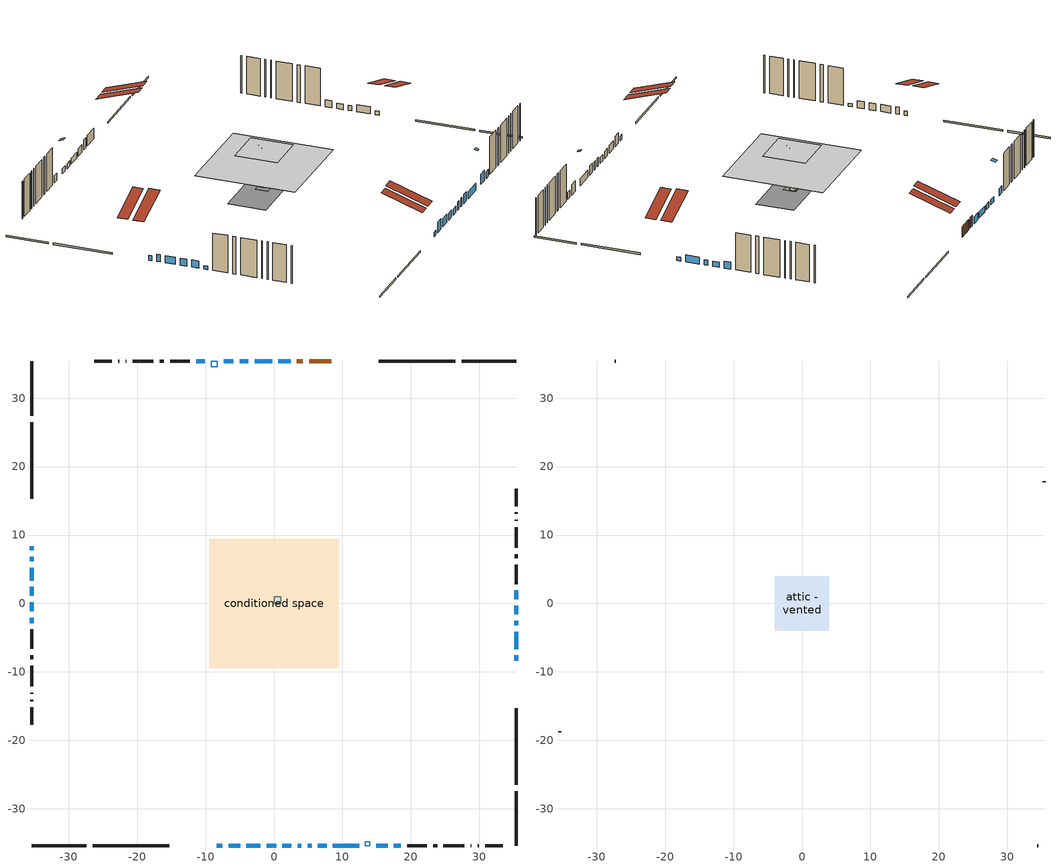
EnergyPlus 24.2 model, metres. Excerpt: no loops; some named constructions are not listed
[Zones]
air source heat pump airloop ret air zone
 floor adiabatic (AdiabaticConst): 0,0 0,1 1,1 1,0 z0
 wall adiabatic (AdiabaticConst): 1,0 1,1 0,1 0,0 1,0 z0:1
 ceiling adiabatic (AdiabaticConst): 1,0 1,1 0,1 0,0 z1
conditioned space
 floor outside (Floor1 construction): -1.18,-1.18 -1.18,1.18 1.18,1.18 1.18,-1.18 z0
 floor adiabatic (AdiabaticFloorConstruction): -9.48,-9.48 -9.48,9.48 9.48,9.48 9.48,-9.48 z4.88
 floor foundation (Slab1 construction): -8.59,-3.6 -8.59,3.6 8.59,3.6 8.59,-3.6 z0
 wall outside (RimJoist1 construction): 35.42,35.42 27.43,35.42 / -35.42,-35.42 -27.43,-35.42 / -35.42,35.42 -35.42,27.43 / 35.42,-35.42 35.42,-27.43 z0:0.3
 wall outside (RimJoist2 construction): 26.5,35.42 15.3,35.42 / -26.5,-35.42 -15.3,-35.42 / -35.42,26.5 -35.42,15.3 / 35.42,-26.5 35.42,-15.3 z0:0.3
 wall outside (AdiabaticWallConstruction 1): 8.35,35.42 5.16,35.42 / 4.23,35.42 3.34,35.42 z0:2.03
 wall outside (AdiabaticWallConstruction): -8.35,-35.42 -7.53,-35.42 / -35.42,8.35 -35.42,7.79 z0:0.92; 35.42,-8.35 35.42,-7.58 z0:0.76; 35.42,-6.66 35.42,-4.11 / 2.42,35.42 0.64,35.42 / -1.06,-35.42 0.31,-35.42 / -35.42,6.86 -35.42,6.17 / -35.42,5.25 -35.42,3.34 / 35.42,0.63 35.42,1.9 / 8.61,-35.42 12.43,-35.42 / -35.42,2.41 -35.42,1.14 / -10.1,35.42 -11.38,35.42 / 17.51,-35.42 18.53,-35.42 / -35.42,0.21 -35.42,-1.16 z0:1.37; -0.29,35.42 -2.83,35.42 z0:1.12; -6.61,-35.42 -4.95,-35.42 / 14.93,-35.42 16.58,-35.42 z0:2.03; -4.02,-35.42 -1.99,-35.42 z0:1.58; 1.24,-35.42 2.51,-35.42 z0:1.17; 3.44,-35.42 4,-35.42 / 4.92,-35.42 5.48,-35.42 z0:1.63; 35.42,-3.19 35.42,-2.5 / 35.42,-1.57 35.42,-0.3 / -3.76,35.42 -5.03,35.42 / -5.96,35.42 -7.33,35.42 z0:1.02; 6.41,-35.42 7.68,-35.42 z0:1.78; -35.42,-2.09 -35.42,-2.85 z0:0.61
 wall outside (Wall1 construction): -12.3,35.42 -15.16,35.42 / 19.45,-35.42 22.31,-35.42 / -35.42,-3.78 -35.42,-6.64 / 35.42,2.83 35.42,5.69 z0:7.32
 wall outside (Wall2 construction): -16.09,35.42 -16.68,35.42 / 23.24,-35.42 23.83,-35.42 / -35.42,-7.57 -35.42,-8.15 / 35.42,6.62 35.42,7.2 z0:7.32
 wall outside (Wall3 construction): -17.61,35.42 -20.64,35.42 / 24.76,-35.42 27.79,-35.42 / -35.42,-9.08 -35.42,-12.11 / 35.42,8.13 35.42,11.17 z0:7.32
 wall outside (Wall4 construction): -21.57,35.42 -21.68,35.42 / 28.72,-35.42 28.83,-35.42 / -35.42,-13.04 -35.42,-13.15 / 35.42,12.1 35.42,12.21 z0:7.32
 wall outside (Wall5 construction): -22.61,35.42 -22.78,35.42 / 29.76,-35.42 29.93,-35.42 / -35.42,-14.08 -35.42,-14.25 / 35.42,13.13 35.42,13.31 z0:7.32
 wall outside (Wall6 construction): -23.71,35.42 -26.26,35.42 / 30.86,-35.42 33.41,-35.42 / -35.42,-15.18 -35.42,-17.73 / 35.42,14.23 35.42,16.78 z0:7.32
 window (WindowConstruction 23): -8.35,-35.42 -7.53,-35.42 z0:0.91
 window (WindowConstruction 6): 35.42,-8.35 35.42,-7.59 z0:0.76
 window (WindowConstruction 7): 35.42,-6.66 35.42,-4.11 z0:1.37
 window (WindowConstruction 8): 2.42,35.42 0.64,35.42 z0:1.37
 window (WindowConstruction 9): -0.29,35.42 -2.83,35.42 z0:1.12
 window (WindowConstruction 10): -6.61,-35.42 -4.95,-35.42 z0:2.03
 window (WindowConstruction 11): -4.02,-35.42 -1.99,-35.42 z0:1.58
 window (WindowConstruction 12): -1.06,-35.42 0.31,-35.42 z0:1.37
 window (WindowConstruction 24): -35.42,8.35 -35.42,7.79 z0:0.91
 window (WindowConstruction 13): 1.24,-35.42 2.51,-35.42 z0:1.17
 window (WindowConstruction 14): -35.42,6.86 -35.42,6.18 z0:1.37
 window (WindowConstruction 15): -35.42,5.25 -35.42,3.34 z0:1.37
 window (WindowConstruction 25): 3.44,-35.42 4,-35.42 z0:1.62
 window (WindowConstruction 26): 4.92,-35.42 5.48,-35.42 z0:1.62
 window (WindowConstruction 16): 35.42,-3.19 35.42,-2.5 z0:1.01
 window (WindowConstruction 17): 35.42,-1.57 35.42,-0.3 z0:1.01
 window (WindowConstruction 18): -3.76,35.42 -5.03,35.42 z0:1.01
 window (WindowConstruction 19): -5.96,35.42 -7.33,35.42 z0:1.01
 window (WindowConstruction): 35.42,0.63 35.42,1.9 z0:1.37
 window (WindowConstruction 20): 6.41,-35.42 7.68,-35.42 z0:1.78
 window (WindowConstruction 21): 8.61,-35.42 12.42,-35.42 z0:1.37
 window (WindowConstruction 22): -35.42,2.41 -35.42,1.14 z0:1.37
 window (WindowConstruction 1): -10.1,35.42 -11.38,35.42 z0:1.37
 window (WindowConstruction 2): 14.93,-35.42 16.58,-35.42 z0:2.03
 window (WindowConstruction 3): 17.51,-35.42 18.53,-35.42 z0:1.37
 window (WindowConstruction 4): -35.42,0.21 -35.42,-1.16 z0:1.37
 window (WindowConstruction 5): -35.42,-2.09 -35.42,-2.85 z0:0.61
 door (Door): 8.35,35.42 5.16,35.42 z0:2.03
 door (Door 1): 4.23,35.42 3.34,35.42 z0:2.03
 ceiling adiabatic (AdiabaticFloorConstruction): 9.48,-9.48 9.48,9.48 -9.48,9.48 -9.48,-9.48 z4.88
 roof outside (Roof1 construction): -1.61,1.61 -1.61,-1.61 1.61,-1.61 1.61,1.61 z7.32
 roof outside (Roof2 construction): -0.75,0.75 -0.75,-0.75 0.75,-0.75 0.75,0.75 z7.32
 roof outside (Roof4 construction): 9.28,35.42,7.32 9.28,27.38,10 11.4,27.38,10 11.4,35.42,7.32; -9.28,-35.42,7.32 -9.28,-27.38,10 -11.4,-27.38,10 -11.4,-35.42,7.32; -35.42,9.28,7.32 -27.38,9.28,10 -27.38,11.4,10 -35.42,11.4,7.32; 35.42,-9.28,7.32 27.38,-9.28,10 27.38,-11.4,10 35.42,-11.4,7.32
 roof outside (AdiabaticRoofConstruction): -9.18,35.42,7.31 -9.18,34.55,7.6 -8.26,34.55,7.6 -8.26,35.42,7.31; 14,-35.42,7.31 14,-34.8,7.52 13.35,-34.8,7.52 13.35,-35.42,7.31
 skylight (SkylightConstruction): -9.18,35.42,7.32 -9.18,34.55,7.6 -8.26,34.55,7.6 -8.26,35.42,7.32
 skylight (SkylightConstruction 1): 14,-35.42,7.32 14,-34.8,7.52 13.35,-34.8,7.52 13.35,-35.42,7.32
furnace airloop ret air zone
 floor adiabatic (AdiabaticConst): 0,0 0,1 1,1 1,0 z0
 wall adiabatic (AdiabaticConst): 0,1 0,0 1,0 1,1 0,1 z0:1
 ceiling adiabatic (AdiabaticConst): 1,0 1,1 0,1 0,0 z1
attic - vented
 floor to conditioned space (Floor2 construction Reversed): -3.98,-3.98 -3.98,3.98 3.98,3.98 3.98,-3.98 z7.32
 wall outside (Wall7 construction): -27.19,35.42 -27.34,35.42 / 34.33,-35.42 34.49,-35.42 / -35.42,-18.66 -35.42,-18.81 / 35.42,17.71 35.42,17.87 z0:7.32
 roof outside (Roof3 construction): 12.32,35.42,7.32 12.32,27.66,9.9 14.37,27.66,9.9 14.37,35.42,7.32; -12.32,-35.42,7.32 -12.32,-27.66,9.9 -14.37,-27.66,9.9 -14.37,-35.42,7.32; -35.42,12.32,7.32 -27.66,12.32,9.9 -27.66,14.37,9.9 -35.42,14.37,7.32; 35.42,-12.32,7.32 27.66,-12.32,9.9 27.66,-14.37,9.9 35.42,-14.37,7.32
[Construction]
Floor2 construction: ceiling loosefill ins, ceiling stud and cavity, gypsum board
[EnergyManagementSystem:Sensor]
Name | Output:Variable or Output:Meter Index Key | Output:Variable or Output:Meter
s_sol_14 | Roof4:0 | Surface Inside Face Solar Radiation Heat Gain Energy
s_sol_15 | Roof4:180 | Surface Inside Face Solar Radiation Heat Gain Energy
s_sol_16 | Roof4:270 | Surface Inside Face Solar Radiation Heat Gain Energy
s_sol_17 | Roof4:90 | Surface Inside Face Solar Radiation Heat Gain Energy
s_sol_18 | Slab1 | Surface Inside Face Solar Radiation Heat Gain Energy
s_sol_19 | Wall1:0 | Surface Inside Face Solar Radiation Heat Gain Energy
s_sol_2 | inferred conditioned ceiling | Surface Inside Face Solar Radiation Heat Gain Energy
s_sol_20 | Wall1:180 | Surface Inside Face Solar Radiation Heat Gain Energy
s_sol_21 | Wall1:270 | Surface Inside Face Solar Radiation Heat Gain Energy
s_sol_22 | Wall1:90 | Surface Inside Face Solar Radiation Heat Gain Energy
s_sol_23 | Wall2:0 | Surface Inside Face Solar Radiation Heat Gain Energy
s_sol_24 | Wall2:180 | Surface Inside Face Solar Radiation Heat Gain Energy
s_sol_25 | Wall2:270 | Surface Inside Face Solar Radiation Heat Gain Energy
s_sol_26 | Wall2:90 | Surface Inside Face Solar Radiation Heat Gain Energy
s_sol_27 | Wall3:0 | Surface Inside Face Solar Radiation Heat Gain Energy
s_sol_28 | Wall3:180 | Surface Inside Face Solar Radiation Heat Gain Energy
s_sol_29 | Wall3:270 | Surface Inside Face Solar Radiation Heat Gain Energy
s_sol_3 | inferred conditioned floor | Surface Inside Face Solar Radiation Heat Gain Energy
s_sol_30 | Wall3:90 | Surface Inside Face Solar Radiation Heat Gain Energy
s_sol_31 | Wall4:0 | Surface Inside Face Solar Radiation Heat Gain Energy
s_sol_32 | Wall4:180 | Surface Inside Face Solar Radiation Heat Gain Energy
s_sol_33 | Wall4:270 | Surface Inside Face Solar Radiation Heat Gain Energy
s_sol_34 | Wall4:90 | Surface Inside Face Solar Radiation Heat Gain Energy
s_sol_35 | Wall5:0 | Surface Inside Face Solar Radiation Heat Gain Energy
s_sol_36 | Wall5:180 | Surface Inside Face Solar Radiation Heat Gain Energy
s_sol_37 | Wall5:270 | Surface Inside Face Solar Radiation Heat Gain Energy
s_sol_38 | Wall5:90 | Surface Inside Face Solar Radiation Heat Gain Energy
s_sol_39 | Wall6:0 | Surface Inside Face Solar Radiation Heat Gain Energy
s_sol_4 | RimJoist1:0 | Surface Inside Face Solar Radiation Heat Gain Energy
s_sol_40 | Wall6:180 | Surface Inside Face Solar Radiation Heat Gain Energy
s_sol_41 | Wall6:270 | Surface Inside Face Solar Radiation Heat Gain Energy
s_sol_42 | Wall6:90 | Surface Inside Face Solar Radiation Heat Gain Energy
s_sol_5 | RimJoist1:180 | Surface Inside Face Solar Radiation Heat Gain Energy
s_sol_6 | RimJoist1:270 | Surface Inside Face Solar Radiation Heat Gain Energy
s_sol_7 | RimJoist1:90 | Surface Inside Face Solar Radiation Heat Gain Energy
s_sol_8 | RimJoist2:0 | Surface Inside Face Solar Radiation Heat Gain Energy
s_sol_9 | RimJoist2:180 | Surface Inside Face Solar Radiation Heat Gain Energy
s_surf | Floor1 | Surface Inside Face Net Surface Thermal Radiation Heat Gain Energy
s_surf_1 | Floor2 | Surface Inside Face Net Surface Thermal Radiation Heat Gain Energy
s_surf_10 | RimJoist2:270 | Surface Inside Face Net Surface Thermal Radiation Heat Gain Energy
s_surf_11 | RimJoist2:90 | Surface Inside Face Net Surface Thermal Radiation Heat Gain Energy
s_surf_12 | Roof1 | Surface Inside Face Net Surface Thermal Radiation Heat Gain Energy
s_surf_13 | Roof2 | Surface Inside Face Net Surface Thermal Radiation Heat Gain Energy
s_surf_14 | Roof4:0 | Surface Inside Face Net Surface Thermal Radiation Heat Gain Energy
s_surf_15 | Roof4:180 | Surface Inside Face Net Surface Thermal Radiation Heat Gain Energy
s_surf_16 | Roof4:270 | Surface Inside Face Net Surface Thermal Radiation Heat Gain Energy
s_surf_17 | Roof4:90 | Surface Inside Face Net Surface Thermal Radiation Heat Gain Energy
s_surf_18 | Slab1 | Surface Inside Face Net Surface Thermal Radiation Heat Gain Energy
s_surf_19 | Wall1:0 | Surface Inside Face Net Surface Thermal Radiation Heat Gain Energy
s_surf_2 | inferred conditioned ceiling | Surface Inside Face Net Surface Thermal Radiation Heat Gain Energy
s_surf_20 | Wall1:180 | Surface Inside Face Net Surface Thermal Radiation Heat Gain Energy
s_surf_21 | Wall1:270 | Surface Inside Face Net Surface Thermal Radiation Heat Gain Energy
s_surf_22 | Wall1:90 | Surface Inside Face Net Surface Thermal Radiation Heat Gain Energy
s_surf_23 | Wall2:0 | Surface Inside Face Net Surface Thermal Radiation Heat Gain Energy
s_surf_24 | Wall2:180 | Surface Inside Face Net Surface Thermal Radiation Heat Gain Energy
s_surf_25 | Wall2:270 | Surface Inside Face Net Surface Thermal Radiation Heat Gain Energy
s_surf_26 | Wall2:90 | Surface Inside Face Net Surface Thermal Radiation Heat Gain Energy
s_surf_27 | Wall3:0 | Surface Inside Face Net Surface Thermal Radiation Heat Gain Energy
s_surf_28 | Wall3:180 | Surface Inside Face Net Surface Thermal Radiation Heat Gain Energy
s_surf_29 | Wall3:270 | Surface Inside Face Net Surface Thermal Radiation Heat Gain Energy
s_surf_3 | inferred conditioned floor | Surface Inside Face Net Surface Thermal Radiation Heat Gain Energy
s_surf_30 | Wall3:90 | Surface Inside Face Net Surface Thermal Radiation Heat Gain Energy
s_surf_31 | Wall4:0 | Surface Inside Face Net Surface Thermal Radiation Heat Gain Energy
s_surf_32 | Wall4:180 | Surface Inside Face Net Surface Thermal Radiation Heat Gain Energy
s_surf_33 | Wall4:270 | Surface Inside Face Net Surface Thermal Radiation Heat Gain Energy
s_surf_34 | Wall4:90 | Surface Inside Face Net Surface Thermal Radiation Heat Gain Energy
s_surf_35 | Wall5:0 | Surface Inside Face Net Surface Thermal Radiation Heat Gain Energy
s_surf_36 | Wall5:180 | Surface Inside Face Net Surface Thermal Radiation Heat Gain Energy
s_surf_37 | Wall5:270 | Surface Inside Face Net Surface Thermal Radiation Heat Gain Energy
s_surf_38 | Wall5:90 | Surface Inside Face Net Surface Thermal Radiation Heat Gain Energy
s_surf_39 | Wall6:0 | Surface Inside Face Net Surface Thermal Radiation Heat Gain Energy
s_surf_4 | RimJoist1:0 | Surface Inside Face Net Surface Thermal Radiation Heat Gain Energy
s_surf_40 | Wall6:180 | Surface Inside Face Net Surface Thermal Radiation Heat Gain Energy
s_surf_41 | Wall6:270 | Surface Inside Face Net Surface Thermal Radiation Heat Gain Energy
s_surf_42 | Wall6:90 | Surface Inside Face Net Surface Thermal Radiation Heat Gain Energy
s_surf_5 | RimJoist1:180 | Surface Inside Face Net Surface Thermal Radiation Heat Gain Energy
s_surf_6 | RimJoist1:270 | Surface Inside Face Net Surface Thermal Radiation Heat Gain Energy
s_surf_7 | RimJoist1:90 | Surface Inside Face Net Surface Thermal Radiation Heat Gain Energy
s_surf_8 | RimJoist2:0 | Surface Inside Face Net Surface Thermal Radiation Heat Gain Energy
s_surf_9 | RimJoist2:180 | Surface Inside Face Net Surface Thermal Radiation Heat Gain Energy
tout_db; tout_db_1 | Environment | Site Outdoor Air Drybulb Temperature
[EnergyManagementSystem:Actuator]
Name | Actuated Component Unique | Actuated Component Type | Actuated Component Control Type
air_source_heat_pump_airloop_0_RetCondToDZ_act | air source heat pump airloop_0 RetCondToDZ | OtherEquipment | Power Level
air_source_heat_pump_airloop_0_RetCondToRP_act | air source heat pump airloop_0 RetCondToRP | OtherEquipment | Power Level
air_source_heat_pump_airloop_0_RetLatLkToRP_act | air source heat pump airloop_0 RetLatLkToRP | OtherEquipment | Power Level
air_source_heat_pump_airloop_0_RetSensLkToRP_act | air source heat pump airloop_0 RetSensLkToRP | OtherEquipment | Power Level
air_source_heat_pump_airloop_0_SupCondToDZ_act | air source heat pump airloop_0 SupCondToDZ | OtherEquipment | Power Level
air_source_heat_pump_airloop_0_SupCondToLv_act | air source heat pump airloop_0 SupCondToLv | OtherEquipment | Power Level
air_source_heat_pump_airloop_0_SupLatLkToCond_act | air source heat pump airloop_0 SupLatLkToCond | OtherEquipment | Power Level
air_source_heat_pump_airloop_0_SupLatLkToDZ_act | air source heat pump airloop_0 SupLatLkToDZ | OtherEquipment | Power Level
air_source_heat_pump_airloop_0_SupSensLkToCond_act | air source heat pump airloop_0 SupSensLkToCond | OtherEquipment | Power Level
air_source_heat_pump_airloop_0_SupSensLkToDZ_act | air source heat pump airloop_0 SupSensLkToDZ | OtherEquipment | Power Level
air_source_heat_pump_airloop_0_ZoneMixCondToDZ_mix_act | air source heat pump airloop_0 ZoneMixCondToDZ mix | ZoneMixing | Air Exchange Flow Rate
air_source_heat_pump_airloop_0_ZoneMixDZToCond_mix_act | air source heat pump airloop_0 ZoneMixDZToCond mix | ZoneMixing | Air Exchange Flow Rate
attic_vented_1_duct_leakage_imbalance_infil_flow_act | attic_vented 1 duct leakage imbalance infil flow | Zone Infiltration | Air Exchange Flow Rate
fridge_schedule_act | fridge schedule | Schedule:Constant | Schedule Value
furnace_airloop_0_RetCondToDZ_act | furnace airloop_0 RetCondToDZ | OtherEquipment | Power Level
furnace_airloop_0_RetCondToRP_act | furnace airloop_0 RetCondToRP | OtherEquipment | Power Level
furnace_airloop_0_RetLatLkToRP_act | furnace airloop_0 RetLatLkToRP | OtherEquipment | Power Level
furnace_airloop_0_RetSensLkToRP_act | furnace airloop_0 RetSensLkToRP | OtherEquipment | Power Level
furnace_airloop_0_SupCondToDZ_act | furnace airloop_0 SupCondToDZ | OtherEquipment | Power Level
furnace_airloop_0_SupCondToLv_act | furnace airloop_0 SupCondToLv | OtherEquipment | Power Level
furnace_airloop_0_SupLatLkToCond_act | furnace airloop_0 SupLatLkToCond | OtherEquipment | Power Level
furnace_airloop_0_SupLatLkToDZ_act | furnace airloop_0 SupLatLkToDZ | OtherEquipment | Power Level
furnace_airloop_0_SupSensLkToCond_act | furnace airloop_0 SupSensLkToCond | OtherEquipment | Power Level
furnace_airloop_0_SupSensLkToDZ_act | furnace airloop_0 SupSensLkToDZ | OtherEquipment | Power Level
furnace_airloop_0_ZoneMixCondToDZ_mix_act | furnace airloop_0 ZoneMixCondToDZ mix | ZoneMixing | Air Exchange Flow Rate
furnace_airloop_0_ZoneMixDZToCond_mix_act | furnace airloop_0 ZoneMixDZToCond mix | ZoneMixing | Air Exchange Flow Rate
infil_flow_act | infil flow | Zone Infiltration | Air Exchange Flow Rate
mech_vent_house_fan_cfis_act | mech vent house fan cfis | ElectricEquipment | Electricity Rate
mech_vent_house_fan_latent_load_act | mech vent house fan latent load | OtherEquipment | Power Level
mech_vent_house_fan_sensible_load_act | mech vent house fan sensible load | OtherEquipment | Power Level
natural_vent_flow_act | natural vent flow | Zone Infiltration | Air Exchange Flow Rate
Sequential_Fraction_Schedule_4_act | Sequential Fraction Schedule 4 | Schedule:Constant | Schedule Value
water_heater_ec_adj_act | water heater energy adjustment1 | OtherEquipment | Power Level
whole_house_fan_act | whole house fan | ElectricEquipment | Electricity Rate
whole_house_fan_flow_act | whole house fan flow | Zone Infiltration | Air Exchange Flow Rate
whole_house_fan_mix_act | whole house fan mix | ZoneMixing | Air Exchange Flow Rate
[EnergyManagementSystem:Program]
air_source_heat_pump_airloop_0_duct_program: Set air_source_heat_pump_airloop_AH_MFR = air_source_heat_pump_airloop_AH_MFR_s; Set air_source_heat_pump_airloop_Fan_RTF = 0; Set air_source_heat_pump_airloop_Fan_RTF = air_source_heat_pump_airloop_Fan_RTF + air_source_heat_pump_airloop_Fan_RTF_s; Set air_source_heat_pump_airloop_Fan_RTF = air_source_heat_pump_airloop_Fan_RTF + air_source_heat_pump_airloop_Fan_RTF_s_1; Set air_source_heat_pump_airloop_AH_VFR = air_source_heat_pump_airloop_AH_VFR_s; Set air_source_heat_pump_airloop_AH_Tout = air_source_heat_pump_airloop_AH_Tout_s; Set air_source_heat_pump_airloop_AH_Wout = air_source_heat_pump_airloop_AH_Wout_s; Set air_source_heat_pump_airloop_RA_T = air_source_heat_pump_airloop_RA_T_s; Set air_source_heat_pump_airloop_Ra_W = air_source_heat_pump_airloop_Ra_W_s; Set air_source_heat_pump_airloop_0_DZ_T = air_source_heat_pump_airloop_0_DZ_T_s; Set air_source_heat_pump_airloop_0_DZ_W = air_source_heat_pump_airloop_0_DZ_W_s; Run air_source_heat_pump_airloop_0_duct_subroutine; Set air_source_heat_pump_airloop_0_SupSensLkToCond_act = air_source_heat_pump_airloop_0_SupSensLkToCond; Set air_source_heat_pump_airloop_0_SupLatLkToCond_act = air_source_heat_pump_airloop_0_SupLatLkToCond; Set air_source_heat_pump_airloop_0_SupCondToLv_act = air_source_heat_pump_airloop_0_SupCondToLv; Set air_source_heat_pump_airloop_0_RetSensLkToRP_act = air_source_heat_pump_airloop_0_RetSensLkToRP; Set air_source_heat_pump_airloop_0_RetLatLkToRP_act = air_source_heat_pump_airloop_0_RetLatLkToRP; Set air_source_heat_pump_airloop_0_RetCondToRP_act = air_source_heat_pump_airloop_0_RetCondToRP; Set air_source_heat_pump_airloop_0_RetCondToDZ_act = air_source_heat_pump_airloop_0_RetCondToDZ; Set air_source_heat_pump_airloop_0_SupCondToDZ_act = air_source_heat_pump_airloop_0_SupCondToDZ; Set air_source_heat_pump_airloop_0_SupSensLkToDZ_act = air_source_heat_pump_airloop_0_SupSensLkToDZ; Set air_source_heat_pump_airloop_0_SupLatLkToDZ_act = air_source_heat_pump_airloop_0_SupLatLkToDZ; Set air_source_heat_pump_airloop_0_ZoneMixDZToCond_mix_act = air_source_heat_pump_airloop_0_ZoneMixDZToCond; Set air_source_heat_pump_airloop_0_ZoneMixCondToDZ_mix_act = air_source_heat_pump_airloop_0_ZoneMixCondToDZ
air_source_heat_pump_supply_fan_disaggregate_program: Set air_source_heat_pump_supply_fan_clg = 0; Set air_source_heat_pump_supply_fan_primary_htg = 0; If air_source_heat_pump_clg_coil_s > 0; Set air_source_heat_pump_supply_fan_clg = air_source_heat_pump_supply_fan_s; Else; Set air_source_heat_pump_supply_fan_primary_htg = air_source_heat_pump_supply_fan_s; EndIf
air_source_heat_pump_supply_fan_power_program: If tout_db_1 < -17.78; Set air_source_heat_pump_supply_fan_pressure_rise_act = 0; Set air_source_heat_pump_supply_fan_total_efficiency_act = 1; Else; Set air_source_heat_pump_supply_fan_pressure_rise_act = NULL; Set air_source_heat_pump_supply_fan_total_efficiency_act = NULL; EndIf
attic_vented_1_duct_leakage_imbalance_infil_program: Set Qducts = 0; Set Qducts = Qducts - furnace_airloop_0_DuctImbalLkSupFanEquivDZ; Set Qducts = Qducts + furnace_airloop_0_DuctImbalLkExhFanEquivDZ; Set Qducts = Qducts - air_source_heat_pump_airloop_0_DuctImbalLkSupFanEquivDZ; Set Qducts = Qducts + air_source_heat_pump_airloop_0_DuctImbalLkExhFanEquivDZ; Set attic_vented_1_duct_leakage_imbalance_infil_flow_act = (@Abs(Qducts))
component_loads_program: Set loads_htg_walls = 0; Set loads_htg_rim_joists = 0; Set loads_htg_foundation_walls = 0; Set loads_htg_floors = 0; Set loads_htg_slabs = 0; Set loads_htg_ceilings = 0; Set loads_htg_roofs = 0; Set loads_htg_windows_conduction = 0; Set loads_htg_windows_solar = 0; Set loads_htg_doors = 0; Set loads_htg_skylights_conduction = 0; Set loads_htg_skylights_solar = 0; Set loads_htg_internal_mass = 0; Set loads_htg_intgains = 0; Set loads_htg_lighting = 0; Set loads_htg_infil = 0; Set loads_htg_mechvent = 0; Set loads_htg_natvent = 0; Set loads_htg_whf = 0; Set loads_htg_ducts = 0; Set loads_clg_walls = 0; Set loads_clg_rim_joists = 0; Set loads_clg_foundation_walls = 0; Set loads_clg_floors = 0; Set loads_clg_slabs = 0; Set loads_clg_ceilings = 0; Set loads_clg_roofs = 0; Set loads_clg_windows_conduction = 0; Set loads_clg_windows_solar = 0; Set loads_clg_doors = 0; Set loads_clg_skylights_conduction = 0; Set loads_clg_skylights_solar = 0; Set loads_clg_internal_mass = 0; Set loads_clg_intgains = 0; Set loads_clg_lighting = 0; Set loads_clg_infil = 0; Set loads_clg_mechvent = 0; Set loads_clg_natvent = 0; Set loads_clg_whf = 0; Set loads_clg_ducts = 0; Set hr_walls = 0; Set hr_walls = hr_walls + s_conv_19 + s_ig_19 + s_sol_19 + s_lgt_19 + s_surf_19; Set hr_walls = hr_walls + s_conv_20 + s_ig_20 + s_sol_20 + s_lgt_20 + s_surf_20; Set hr_walls = hr_walls + s_conv_21 + s_ig_21 + s_sol_21 + s_lgt_21 + s_surf_21; Set hr_walls = hr_walls + s_conv_22 + s_ig_22 + s_sol_22 + s_lgt_22 + s_surf_22; Set hr_walls = hr_walls + s_conv_23 + s_ig_23 + s_sol_23 + s_lgt_23 + s_surf_23; Set hr_walls = hr_walls + s_conv_24 + s_ig_24 + s_sol_24 + s_lgt_24 + s_surf_24; Set hr_walls = hr_walls + s_conv_25 + s_ig_25 + s_sol_25 + s_lgt_25 + s_surf_25; Set hr_walls = hr_walls + s_conv_26 + s_ig_26 + s_sol_26 + s_lgt_26 + s_surf_26; Set hr_walls = hr_walls + s_conv_27 + s_ig_27 + s_sol_27 + s_lgt_27 + s_surf_27; Set hr_walls = hr_walls + s_conv_28 + s_ig_28 + s_sol_28 + s_lgt_28 + s_surf_28; Set hr_walls = hr_walls + s_conv_29 + s_ig_29 + s_sol_29 + s_lgt_29 + s_surf_29; Set hr_walls = hr_walls + s_conv_30 + s_ig_30 + s_sol_30 + s_lgt_30 + s_surf_30; Set hr_walls = hr_walls + s_conv_31 + s_ig_31 + s_sol_31 + s_lgt_31 + s_surf_31; Set hr_walls = hr_walls + s_conv_32 + s_ig_32 + s_sol_32 + s_lgt_32 + s_surf_32; Set hr_walls = hr_walls + s_conv_33 + s_ig_33 + s_sol_33 + s_lgt_33 + s_surf_33; Set hr_walls = hr_walls + s_conv_34 + s_ig_34 + s_sol_34 + s_lgt_34 + s_surf_34; Set hr_walls = hr_walls + s_conv_35 + s_ig_35 + s_sol_35 + s_lgt_35 + s_surf_35; Set hr_walls = hr_walls + s_conv_36 + s_ig_36 + s_sol_36 + s_lgt_36 + s_surf_36; Set hr_walls = hr_walls + s_conv_37 + s_ig_37 + s_sol_37 + s_lgt_37 + s_surf_37; Set hr_walls = hr_walls + s_conv_38 + s_ig_38 + s_sol_38 + s_lgt_38 + s_surf_38; Set hr_walls = hr_walls + s_conv_39 + s_ig_39 + s_sol_39 + s_lgt_39 + s_surf_39; Set hr_walls = hr_walls + s_conv_40 + s_ig_40 + s_sol_40 + s_lgt_40 + s_surf_40; Set hr_walls = hr_walls + s_conv_41 + s_ig_41 + s_sol_41 + s_lgt_41 + s_surf_41; Set hr_walls = hr_walls + s_conv_42 + s_ig_42 + s_sol_42 + s_lgt_42 + s_surf_42; Set hr_rim_joists = 0; Set hr_rim_joists = hr_rim_joists + s_conv_4 + s_ig_4 + s_sol_4 + s_lgt_4 + s_surf_4; Set hr_rim_joists = hr_rim_joists + s_conv_5 + s_ig_5 + s_sol_5 + s_lgt_5 + s_surf_5; Set hr_rim_joists = hr_rim_joists + s_conv_6 + s_ig_6 + s_sol_6 + s_lgt_6 + s_surf_6; Set hr_rim_joists = hr_rim_joists + s_conv_7 + s_ig_7 + s_sol_7 + s_lgt_7 + s_surf_7; Set hr_rim_joists = hr_rim_joists + s_conv_8 + s_ig_8 + s_sol_8 + s_lgt_8 + s_surf_8; Set hr_rim_joists = hr_rim_joists + s_conv_9 + s_ig_9 + s_sol_9 + s_lgt_9 + s_surf_9; Set hr_rim_joists = hr_rim_joists + s_conv_10 + s_ig_10 + s_sol_10 + s_lgt_10 + s_surf_10; Set hr_rim_joists = hr_rim_joists + s_conv_11 + s_ig_11 + s_sol_11 + s_lgt_11 + s_surf_11; Set hr_foundation_walls = 0; Set hr_floors = 0; Set hr_floors = hr_floors + s_conv + s_ig + s_sol + s_lgt + s_surf; Set hr_slabs = 0; Set hr_slabs = hr_slabs + s_conv_18 + s_ig_18 + s_sol_18 + s_lgt_18 + s_surf_18; Set hr_ceilings = 0; Set hr_ceilings = hr_ceilings + s_conv_1 + s_ig_1 + s_sol_1 + s_lgt_1 + s_surf_1; Set hr_roofs = 0; Set hr_roofs = hr_roofs + s_conv_12 + s_ig_12 + s_sol_12 + s_lgt_12 + s_surf_12; Set hr_roofs = hr_roofs + s_conv_13 + s_ig_13 + s_sol_13 + s_lgt_13 + s_surf_13; Set hr_roofs = hr_roofs + s_conv_14 + s_ig_14 + s_sol_14 + s_lgt_14 + s_surf_14; Set hr_roofs = hr_roofs + s_conv_15 + s_ig_15 + s_sol_15 + s_lgt_15 + s_surf_15; Set hr_roofs = hr_roofs + s_conv_16 + s_ig_16 + s_sol_16 + s_lgt_16 + s_surf_16; Set hr_roofs = hr_roofs + s_conv_17 + s_ig_17 + s_sol_17 + s_lgt_17 + s_surf_17; Set hr_windows_conduction = 0; Set hr_windows_conduction = hr_windows_conduction + ss_conv_2; Set hr_windows_conduction = hr_windows_conduction + ss_ig_2; Set hr_windows_conduction = hr_windows_conduction + ss_surf_2; Set hr_windows_conduction = hr_windows_conduction + ss_conv_3; Set hr_windows_conduction = hr_windows_conduction + ss_ig_3; Set hr_windows_conduction = hr_windows_conduction + ss_surf_3; Set hr_windows_conduction = hr_windows_conduction + ss_conv_4; Set hr_windows_conduction = hr_windows_conduction + ss_ig_4; Set hr_windows_conduction = hr_windows_conduction + ss_surf_4; Set hr_windows_conduction = hr_windows_conduction + ss_conv_5; Set hr_windows_conduction = hr_windows_conduction + ss_ig_5; Set hr_windows_conduction = hr_windows_conduction + ss_surf_5; Set hr_windows_conduction = hr_windows_conduction + ss_conv_6; Set hr_windows_conduction = hr_windows_conduction + ss_ig_6; Set hr_windows_conduction = hr_windows_conduction + ss_surf_6; Set hr_windows_conduction = hr_windows_conduction + ss_conv_7; Set hr_windows_conduction = hr_windows_conduction + ss_ig_7; Set hr_windows_conduction = hr_windows_conduction + ss_surf_7; Set hr_windows_conduction = hr_windows_conduction + ss_conv_8; Set hr_windows_conduction = hr_windows_conduction + ss_ig_8; Set hr_windows_conduction = hr_windows_conduction + ss_surf_8; Set hr_windows_conduction = hr_windows_conduction + ss_conv_9; Set hr_windows_conduction = hr_windows_conduction + ss_ig_9; Set hr_windows_conduction = hr_windows_conduction + ss_surf_9; Set hr_windows_conduction = hr_windows_conduction + ss_conv_10; Set hr_windows_conduction = hr_windows_conduction + ss_ig_10; Set hr_windows_conduction = hr_windows_conduction + ss_surf_10; Set hr_windows_conduction = hr_windows_conduction + ss_conv_11; Set hr_windows_conduction = hr_windows_conduction + ss_ig_11; Set hr_windows_conduction = hr_windows_conduction + ss_surf_11; Set hr_windows_conduction = hr_windows_conduction + ss_conv_12; Set hr_windows_conduction = hr_windows_conduction + ss_ig_12; Set hr_windows_conduction = hr_windows_conduction + ss_surf_12; Set hr_windows_conduction = hr_windows_conduction + ss_conv_13; Set hr_windows_conduction = hr_windows_conduction + ss_ig_13; Set hr_windows_conduction = hr_windows_conduction + ss_surf_13; Set hr_windows_conduction = hr_windows_conduction + ss_conv_14; Set hr_windows_conduction = hr_windows_conduction + ss_ig_14; Set hr_windows_conduction = hr_windows_conduction + ss_surf_14; Set hr_windows_conduction = hr_windows_conduction + ss_conv_15; Set hr_windows_conduction = hr_windows_conduction + ss_ig_15; Set hr_windows_conduction = hr_windows_conduction + ss_surf_15; Set hr_windows_conduction = hr_windows_conduction + ss_conv_16; Set hr_windows_conduction = hr_windows_conduction + ss_ig_16; Set hr_windows_conduction = hr_windows_conduction + ss_surf_16; Set hr_windows_conduction = hr_windows_conduction + ss_conv_17; Set hr_windows_conduction = hr_windows_conduction + ss_ig_17; Set hr_windows_conduction = hr_windows_conduction + ss_surf_17; Set hr_windows_conduction = hr_windows_conduction + ss_conv_18; Set hr_windows_conduction = hr_windows_conduction + ss_ig_18; Set hr_windows_conduction = hr_windows_conduction + ss_surf_18; Set hr_windows_conduction = hr_windows_conduction + ss_conv_19; Set hr_windows_conduction = hr_windows_conduction + ss_ig_19; Set hr_windows_conduction = hr_windows_conduction + ss_surf_19; Set hr_windows_conduction = hr_windows_conduction + ss_conv_20; Set hr_windows_conduction = hr_windows_conduction + ss_ig_20; Set hr_windows_conduction = hr_windows_conduction + ss_surf_20; Set hr_windows_conduction = hr_windows_conduction + ss_conv_21; Set hr_windows_conduction = hr_windows_conduction + ss_ig_21; Set hr_windows_conduction = hr_windows_conduction + ss_surf_21; Set hr_windows_conduction = hr_windows_conduction + ss_conv_22; Set hr_windows_conduction = hr_windows_conduction + ss_ig_22; Set hr_windows_conduction = hr_windows_conduction + ss_surf_22; Set hr_windows_conduction = hr_windows_conduction + ss_conv_23; Set hr_windows_conduction = hr_windows_conduction + ss_ig_23; Set hr_windows_conduction = hr_windows_conduction + ss_surf_23; Set hr_windows_conduction = hr_windows_conduction + ss_conv_26; Set hr_windows_conduction = hr_windows_conduction + ss_ig_26; Set hr_windows_conduction = hr_windows_conduction + ss_surf_26; Set hr_windows_conduction = hr_windows_conduction + ss_conv_27; Set hr_windows_conduction = hr_windows_conduction + ss_ig_27; Set hr_windows_conduction = hr_windows_conduction + ss_surf_27; Set hr_windows_conduction = hr_windows_conduction + ss_conv_28; Set hr_windows_conduction = hr_windows_conduction + ss_ig_28; Set hr_windows_conduction = hr_windows_conduction + ss_surf_28; Set hr_windows_conduction = hr_windows_conduction + ss_conv_29; Set hr_windows_conduction = hr_windows_conduction + ss_ig_29; Set hr_windows_conduction = hr_windows_conduction + ss_surf_29; Set hr_windows_conduction = hr_windows_conduction + ss_conv_30; Set hr_windows_conduction = hr_windows_conduction + ss_ig_30; Set hr_windows_conduction = hr_windows_conduction + ss_surf_30; Set hr_windows_solar = 0; Set hr_windows_solar = hr_windows_solar - ss_trans_in * ZoneTimestep * 3600 + ss_back_out * ZoneTimestep * 3600 + ss_trans_out * ZoneTimestep * 3600; Set hr_windows_solar = hr_windows_solar - ss_trans_in_1 * ZoneTimestep * 3600 + ss_back_out_1 * ZoneTimestep * 3600 + ss_trans_out_1 * ZoneTimestep * 3600; Set hr_windows_solar = hr_windows_solar - ss_trans_in_2 * ZoneTimestep * 3600 + ss_back_out_2 * ZoneTimestep * 3600 + ss_trans_out_2 * ZoneTimestep * 3600; Set hr_windows_solar = hr_windows_solar - ss_trans_in_3 * ZoneTimestep * 3600 + ss_back_out_3 * ZoneTimestep * 3600 + ss_trans_out_3 * ZoneTimestep * 3600; Set hr_windows_solar = hr_windows_solar - ss_trans_in_4 * ZoneTimestep * 3600 + ss_back_out_4 * ZoneTimestep * 3600 + ss_trans_out_4 * ZoneTimestep * 3600; Set hr_windows_solar = hr_windows_solar - ss_trans_in_5 * ZoneTimestep * 3600 + ss_back_out_5 * ZoneTimestep * 3600 + ss_trans_out_5 * ZoneTimestep * 3600; Set hr_windows_solar = hr_windows_solar - ss_trans_in_6 * ZoneTimestep * 3600 + ss_back_out_6 * ZoneTimestep * 3600 + ss_trans_out_6 * ZoneTimestep * 3600; Set hr_windows_solar = hr_windows_solar - ss_trans_in_7 * ZoneTimestep * 3600 + ss_back_out_7 * ZoneTimestep * 3600 + ss_trans_out_7 * ZoneTimestep * 3600; Set hr_windows_solar = hr_windows_solar - ss_trans_in_8 * ZoneTimestep * 3600 + ss_back_out_8 * ZoneTimestep * 3600 + ss_trans_out_8 * ZoneTimestep * 3600; Set hr_windows_solar = hr_windows_solar - ss_trans_in_9 * ZoneTimestep * 3600 + ss_back_out_9 * ZoneTimestep * 3600 + ss_trans_out_9 * ZoneTimestep * 3600; Set hr_windows_solar = hr_windows_solar - ss_trans_in_10 * ZoneTimestep * 3600 + ss_back_out_10 * ZoneTimestep * 3600 + ss_trans_out_10 * ZoneTimestep * 3600; Set hr_windows_solar = hr_windows_solar - ss_trans_in_11 * ZoneTimestep * 3600 + ss_back_out_11 * ZoneTimestep * 3600 + ss_trans_out_11 * ZoneTimestep * 3600; Set hr_windows_solar = hr_windows_solar - ss_trans_in_12 * ZoneTimestep * 3600 + ss_back_out_12 * ZoneTimestep * 3600 + ss_trans_out_12 * ZoneTimestep * 3600; Set hr_windows_solar = hr_windows_solar - ss_trans_in_13 * ZoneTimestep * 3600 + ss_back_out_13 * ZoneTimestep * 3600 + ss_trans_out_13 * ZoneTimestep * 3600; Set hr_windows_solar = hr_windows_solar - ss_trans_in_14 * ZoneTimestep * 3600 + ss_back_out_14 * ZoneTimestep * 3600 + ss_trans_out_14 * ZoneTimestep * 3600; Set hr_windows_solar = hr_windows_solar - ss_trans_in_15 * ZoneTimestep * 3600 + ss_back_out_15 * ZoneTimestep * 3600 + ss_trans_out_15 * ZoneTimestep * 3600; Set hr_windows_solar = hr_windows_solar - ss_trans_in_16 * ZoneTimestep * 3600 + ss_back_out_16 * ZoneTimestep * 3600 + ss_trans_out_16 * ZoneTimestep * 3600; Set hr_windows_solar = hr_windows_solar - ss_trans_in_17 * ZoneTimestep * 3600 + ss_back_out_17 * ZoneTimestep * 3600 + ss_trans_out_17 * ZoneTimestep * 3600; Set hr_windows_solar = hr_windows_solar - ss_trans_in_18 * ZoneTimestep * 3600 + ss_back_out_18 * ZoneTimestep * 3600 + ss_trans_out_18 * ZoneTimestep * 3600; Set hr_windows_solar = hr_windows_solar - ss_trans_in_19 * ZoneTimestep * 3600 + ss_back_out_19 * ZoneTimestep * 3600 + ss_trans_out_19 * ZoneTimestep * 3600; Set hr_windows_solar = hr_windows_solar - ss_trans_in_20 * ZoneTimestep * 3600 + ss_back_out_20 * ZoneTimestep * 3600 + ss_trans_out_20 * ZoneTimestep * 3600; Set hr_windows_solar = hr_windows_solar - ss_trans_in_21 * ZoneTimestep * 3600 + ss_back_out_21 * ZoneTimestep * 3600 + ss_trans_out_21 * ZoneTimestep * 3600; Set hr_windows_solar = hr_windows_solar - ss_trans_in_24 * ZoneTimestep * 3600 + ss_back_out_24 * ZoneTimestep * 3600 + ss_trans_out_24 * ZoneTimestep * 3600; Set hr_windows_solar = hr_windows_solar - ss_trans_in_25 * ZoneTimestep * 3600 + ss_back_out_25 * ZoneTimestep * 3600 + ss_trans_out_25 * ZoneTimestep * 3600; Set hr_windows_solar = hr_windows_solar - ss_trans_in_26 * ZoneTimestep * 3600 + ss_back_out_26 * ZoneTimestep * 3600 + ss_trans_out_26 * ZoneTimestep * 3600; Set hr_windows_solar = hr_windows_solar - ss_trans_in_27 * ZoneTimestep * 3600 + ss_back_out_27 * ZoneTimestep * 3600 + ss_trans_out_27 * ZoneTimestep * 3600; Set hr_windows_solar = hr_windows_solar - ss_trans_in_28 * ZoneTimestep * 3600 + ss_back_out_28 * ZoneTimestep * 3600 + ss_trans_out_28 * ZoneTimestep * 3600; Set hr_doors = 0; Set hr_doors = hr_doors + ss_sol; Set hr_doors = hr_doors + ss_lgt; Set hr_doors = hr_doors + ss_conv; Set hr_doors = hr_doors + ss_ig; Set hr_doors = hr_doors + ss_surf; Set hr_doors = hr_doors + ss_sol_1; Set hr_doors = hr_doors + ss_lgt_1; Set hr_doors = hr_doors + ss_conv_1; Set hr_doors = hr_doors + ss_ig_1; Set hr_doors = hr_doors + ss_surf_1; Set hr_skylights_conduction = 0; Set hr_skylights_conduction = hr_skylights_conduction + ss_conv_24; Set hr_skylights_conduction = hr_skylights_conduction + ss_ig_24; Set hr_skylights_conduction = hr_skylights_conduction + ss_surf_24; Set hr_skylights_conduction = hr_skylights_conduction + ss_conv_25; Set hr_skylights_conduction = hr_skylights_conduction + ss_ig_25; Set hr_skylights_conduction = hr_skylights_conduction + ss_surf_25; Set hr_skylights_solar = 0; Set hr_skylights_solar = hr_skylights_solar - ss_trans_in_22 * ZoneTimestep * 3600 + ss_back_out_22 * ZoneTimestep * 3600 + ss_trans_out_22 * ZoneTimestep * 3600; Set hr_skylights_solar = hr_skylights_solar - ss_trans_in_23 * ZoneTimestep * 3600 + ss_back_out_23 * ZoneTimestep * 3600 + ss_trans_out_23 * ZoneTimestep * 3600; Set hr_internal_mass = 0; Set hr_internal_mass = hr_internal_mass + s_conv_2 + s_ig_2 + s_sol_2 + s_lgt_2 + s_surf_2; Set hr_internal_mass = hr_internal_mass + s_conv_3 + s_ig_3 + s_sol_3 + s_lgt_3 + s_surf_3; Set hr_internal_mass = hr_internal_mass + im_conv + im_ig + im_sol + im_lgt + im_surf; Set hr_internal_mass = hr_internal_mass + im_conv_1 + im_ig_1 + im_sol_1 + im_lgt_1 + im_surf_1; Set hr_intgains = 0; Set hr_intgains = hr_intgains - ig_ee_conv - ig_ee_rad - ig_ee_conv_1 - ig_ee_rad_1 - ig_ee_conv_2 - ig_ee_rad_2 - ig_ee_conv_3 - ig_ee_rad_3 - ig_ee_conv_4 - ig_ee_rad_4 - ig_ee_conv_5 - ig_ee_rad_5 - ig_ee_conv_6 - ig_ee_rad_6 - ig_oe_conv - ig_oe_rad - ig_oe_conv_1 - ig_oe_rad_1 - ig_oe_conv_2 - ig_oe_rad_2 - ig_oe_conv_3 - ig_oe_rad_3 - ig_oe_conv_4 - ig_oe_rad_4 - ig_ppl_conv - ig_ppl_rad; Set hr_lighting = 0; Set hr_lighting = hr_lighting - ig_lgt_conv - ig_lgt_rad - ig_lgt_vis; Set hr_infil = 0; Set hr_infil = hr_infil - airflow_gain + airflow_loss; Set hr_natvent = 0; Set hr_natvent = hr_natvent - airflow_gain_1 + airflow_loss_1; Set hr_whf = 0; Set hr_whf = hr_whf - airflow_gain_2 + airflow_loss_2; Set hr_mechvent = 0; Set hr_mechvent = hr_mechvent - mv_conv - mv_rad - mv_conv_1 - mv_rad_1 - mv_conv_2 - mv_rad_2 - mv_conv_3 - mv_rad_3 - mv_conv_4 - mv_rad_4 - mv_conv_5 - mv_rad_5 - mv_conv_6 - mv_rad_6 - mv_conv_7 - mv_rad_7 - mv_conv_8 - mv_rad_8; Set hr_ducts = 0; Set hr_ducts = hr_ducts - ducts_conv - ducts_rad - ducts_conv_1 - ducts_rad_1 - ducts_conv_2 - ducts_rad_2 - ducts_conv_3 - ducts_rad_3 - ducts_conv_4 - ducts_rad_4 - ducts_conv_5 - ducts_rad_5 - ducts_conv_6 - ducts_rad_6 - ducts_conv_7 - ducts_rad_7 - ducts_conv_8 - ducts_rad_8 - ducts_conv_9 - ducts_rad_9 - ducts_conv_10 - ducts_rad_10 - ducts_conv_11 - ducts_rad_11; Set hr_intgains = hr_intgains + dhw_loss * (1.0*(1-dhw_rtf) + 1.0*dhw_rtf); Set hr_ducts = hr_ducts + (duct_mix_loss_3 - duct_mix_gain_3); Set htg_mode = 0; Set clg_mode = 0; If (htg_load_cond > 0); Set htg_mode = 1.0; ElseIf (clg_load_cond > 0); Set clg_mode = 1.0; Else; Set htg_season = 0; Set clg_season = 0; If ((DayOfYear >= 1) && (DayOfYear <= 365)); Set clg_season = 1; EndIf; If ((DayOfYear >= 1) && (DayOfYear <= 365)); Set htg_season = 1; EndIf; If ((airflow_gain_1 <> 0) || (airflow_loss_1 <> 0)) && (clg_season == 1); Set clg_mode = 1.0; ElseIf ((airflow_gain_2 <> 0) || (airflow_loss_2 <> 0)) && (clg_season == 1); Set clg_mode = 1.0; Else; Set Tmid_setpoint = (htg_sp_s_1 + clg_sp_s_1) / 2; If (tin_s_1 > Tmid_setpoint) && (clg_season == 1); Set clg_mode = 1.0; ElseIf (tin_s_1 < Tmid_setpoint) && (htg_season == 1); Set htg_mode = 1.0; EndIf; EndIf; EndIf; Set loads_htg_walls = loads_htg_walls + (hr_walls * htg_mode * 1); Set loads_htg_rim_joists = loads_htg_rim_joists + (hr_rim_joists * htg_mode * 1); Set loads_htg_foundation_walls = loads_htg_foundation_walls + (hr_foundation_walls * htg_mode * 1); Set loads_htg_floors = loads_htg_floors + (hr_floors * htg_mode * 1); Set loads_htg_slabs = loads_htg_slabs + (hr_slabs * htg_mode * 1); Set loads_htg_ceilings = loads_htg_ceilings + (hr_ceilings * htg_mode * 1); Set loads_htg_roofs = loads_htg_roofs + (hr_roofs * htg_mode * 1); Set loads_htg_windows_conduction = loads_htg_windows_conduction + (hr_windows_conduction * htg_mode * 1); Set loads_htg_windows_solar = loads_htg_windows_solar + (hr_windows_solar * htg_mode * 1); Set loads_htg_doors = loads_htg_doors + (hr_doors * htg_mode * 1); Set loads_htg_skylights_conduction = loads_htg_skylights_conduction + (hr_skylights_conduction * htg_mode * 1); Set loads_htg_skylights_solar = loads_htg_skylights_solar + (hr_skylights_solar * htg_mode * 1); Set loads_htg_internal_mass = loads_htg_internal_mass + (hr_internal_mass * htg_mode * 1); Set loads_htg_intgains = loads_htg_intgains + (hr_intgains * htg_mode * 1); Set loads_htg_lighting = loads_htg_lighting + (hr_lighting * htg_mode * 1); Set loads_htg_infil = loads_htg_infil + (hr_infil * htg_mode * 1); Set loads_htg_mechvent = loads_htg_mechvent + (hr_mechvent * htg_mode * 1); Set loads_htg_natvent = loads_htg_natvent + (hr_natvent * htg_mode * 1); Set loads_htg_whf = loads_htg_whf + (hr_whf * htg_mode * 1); Set loads_htg_ducts = loads_htg_ducts + (hr_ducts * htg_mode * 1); Set loads_clg_walls = loads_clg_walls + (-hr_walls * clg_mode * 1); Set loads_clg_rim_joists = loads_clg_rim_joists + (-hr_rim_joists * clg_mode * 1); Set loads_clg_foundation_walls = loads_clg_foundation_walls + (-hr_foundation_walls * clg_mode * 1); Set loads_clg_floors = loads_clg_floors + (-hr_floors * clg_mode * 1); Set loads_clg_slabs = loads_clg_slabs + (-hr_slabs * clg_mode * 1); Set loads_clg_ceilings = loads_clg_ceilings + (-hr_ceilings * clg_mode * 1); Set loads_clg_roofs = loads_clg_roofs + (-hr_roofs * clg_mode * 1); Set loads_clg_windows_conduction = loads_clg_windows_conduction + (-hr_windows_conduction * clg_mode * 1); Set loads_clg_windows_solar = loads_clg_windows_solar + (-hr_windows_solar * clg_mode * 1); Set loads_clg_doors = loads_clg_doors + (-hr_doors * clg_mode * 1); Set loads_clg_skylights_conduction = loads_clg_skylights_conduction + (-hr_skylights_conduction * clg_mode * 1); Set loads_clg_skylights_solar = loads_clg_skylights_solar + (-hr_skylights_solar * clg_mode * 1); Set loads_clg_internal_mass = loads_clg_internal_mass + (-hr_internal_mass * clg_mode * 1); Set loads_clg_intgains = loads_clg_intgains + (-hr_intgains * clg_mode * 1); Set loads_clg_lighting = loads_clg_lighting + (-hr_lighting * clg_mode * 1); Set loads_clg_infil = loads_clg_infil + (-hr_infil * clg_mode * 1); Set loads_clg_mechvent = loads_clg_mechvent + (-hr_mechvent * clg_mode * 1); Set loads_clg_natvent = loads_clg_natvent + (-hr_natvent * clg_mode * 1); Set loads_clg_whf = loads_clg_whf + (-hr_whf * clg_mode * 1); Set loads_clg_ducts = loads_clg_ducts + (-hr_ducts * clg_mode * 1)
fridge_schedule_program: Set Tin = fridge_tin_s*(9.0/5.0)+32.0; Set fridge_schedule_act = 0; If (Hour == 0); Set fridge_schedule_act = (-0.487+0.019*Tin); ElseIf (Hour == 1); Set fridge_schedule_act = (-0.34+0.016*Tin); ElseIf (Hour == 2); Set fridge_schedule_act = (-0.37+0.017*Tin); ElseIf (Hour == 3); Set fridge_schedule_act = (-0.361+0.016*Tin); ElseIf (Hour == 4); Set fridge_schedule_act = (-0.515+0.018*Tin); ElseIf (Hour == 5); Set fridge_schedule_act = (-0.684+0.021*Tin); ElseIf (Hour == 6); Set fridge_schedule_act = (-0.471+0.019*Tin); ElseIf (Hour == 7); Set fridge_schedule_act = (-0.159+0.015*Tin); ElseIf (Hour == 8); Set fridge_schedule_act = (-0.079+0.015*Tin); ElseIf (Hour == 9); Set fridge_schedule_act = (-0.417+0.019*Tin); ElseIf (Hour == 10); Set fridge_schedule_act = (-0.411+0.018*Tin); ElseIf (Hour == 11); Set fridge_schedule_act = (-0.386+0.018*Tin); ElseIf (Hour == 12); Set fridge_schedule_act = (-0.24+0.016*Tin); ElseIf (Hour == 13); Set fridge_schedule_act = (-0.314+0.017*Tin); ElseIf (Hour == 14); Set fridge_schedule_act = (-0.16+0.015*Tin); ElseIf (Hour == 15); Set fridge_schedule_act = (-0.121+0.015*Tin); ElseIf (Hour == 16); Set fridge_schedule_act = (-0.469+0.02*Tin); ElseIf (Hour == 17); Set fridge_schedule_act = (-0.412+0.02*Tin); ElseIf (Hour == 18); Set fridge_schedule_act = (-0.091+0.017*Tin); ElseIf (Hour == 19); Set fridge_schedule_act = (0.077+0.014*Tin); ElseIf (Hour == 20); Set fridge_schedule_act = (-0.118+0.016*Tin); ElseIf (Hour == 21); Set fridge_schedule_act = (-0.247+0.017*Tin); ElseIf (Hour == 22); Set fridge_schedule_act = (-0.445+0.019*Tin); ElseIf (Hour == 23); Set fridge_schedule_act = (-0.544+0.02*Tin); EndIf
furnace_airloop_0_duct_program: Set furnace_airloop_AH_MFR = furnace_airloop_AH_MFR_s; Set furnace_airloop_Fan_RTF = 0; Set furnace_airloop_Fan_RTF = furnace_airloop_Fan_RTF + furnace_airloop_Fan_RTF_s; Set furnace_airloop_AH_VFR = furnace_airloop_AH_VFR_s; Set furnace_airloop_AH_Tout = furnace_airloop_AH_Tout_s; Set furnace_airloop_AH_Wout = furnace_airloop_AH_Wout_s; Set furnace_airloop_RA_T = furnace_airloop_RA_T_s; Set furnace_airloop_Ra_W = furnace_airloop_Ra_W_s; Set furnace_airloop_0_DZ_T = furnace_airloop_0_DZ_T_s; Set furnace_airloop_0_DZ_W = furnace_airloop_0_DZ_W_s; Run furnace_airloop_0_duct_subroutine; Set furnace_airloop_0_SupSensLkToCond_act = furnace_airloop_0_SupSensLkToCond; Set furnace_airloop_0_SupLatLkToCond_act = furnace_airloop_0_SupLatLkToCond; Set furnace_airloop_0_SupCondToLv_act = furnace_airloop_0_SupCondToLv; Set furnace_airloop_0_RetSensLkToRP_act = furnace_airloop_0_RetSensLkToRP; Set furnace_airloop_0_RetLatLkToRP_act = furnace_airloop_0_RetLatLkToRP; Set furnace_airloop_0_RetCondToRP_act = furnace_airloop_0_RetCondToRP; Set furnace_airloop_0_RetCondToDZ_act = furnace_airloop_0_RetCondToDZ; Set furnace_airloop_0_SupCondToDZ_act = furnace_airloop_0_SupCondToDZ; Set furnace_airloop_0_SupSensLkToDZ_act = furnace_airloop_0_SupSensLkToDZ; Set furnace_airloop_0_SupLatLkToDZ_act = furnace_airloop_0_SupLatLkToDZ; Set furnace_airloop_0_ZoneMixDZToCond_mix_act = furnace_airloop_0_ZoneMixDZToCond; Set furnace_airloop_0_ZoneMixCondToDZ_mix_act = furnace_airloop_0_ZoneMixCondToDZ
furnace_supply_fan_disaggregate_program: Set furnace_supply_fan_primary_htg = 0; If furnace_htg_coil_s > 0; Set furnace_supply_fan_primary_htg = furnace_supply_fan_s; EndIf
infil_program: Set p_m = 0.14; Set p_s = 0.22; Set s_m = 270; Set s_s = 370; Set z_m = 9.99744; Set z_s = 5.474201402655106; Set f_t = (((s_m/z_m)^p_m)*((z_s/s_s)^p_s)); Set Tdiff = tin_s-tout_s; Set dT = @Abs Tdiff; Set c = 0.0347; Set Cs = 0.0988; Set Cw = 0.1502; Set n = 0.65; Set sft = (f_t*0.54); Set temp1 = ((c*Cw)*((sft*site_vw_s)^(2*n)))^2; Set Qinf = (((c*Cs*(dT^n))^2)+temp1)^0.5; Set Qinf = (@Max Qinf 0); Set mech_vent_house_fan_sensible_load_act = 0.0; Set mech_vent_house_fan_latent_load_act = 0.0; Set OASupInPb = out_pb_s; Set OASupInTemp = tout_s; Set OASupInW = out_wt_s; Set OASupRho = (@RhoAirFnPbTdbW OASupInPb OASupInTemp OASupInW); Set OASupCp = (@CpAirFnW OASupInW); Set OASupInEnth = (@HFnTdbW OASupInTemp OASupInW); Set ZoneTemp = tin_s; Set ZoneW = win_s; Set ZoneCp = (@CpAirFnW ZoneW); Set ZoneAirEnth = (@HFnTdbW ZoneTemp ZoneW); Set mech_vent_house_fan_cfis_act = 0.0; Set QWHV_cfis_sup = 0.0; Set QWHV_cfis_suppl_sup = 0.0; Set QWHV_cfis_suppl_exh = 0.0; Set Qrange = 0; Set Qrange = Qrange + 0.075 * mech_vent_range_fan_0_sch_s; Set Qbath = 0; Set Qbath = Qbath + 0.13199 * mech_vent_bath_fan_0_sch_s; Set Qbath = Qbath + 0.13199 * mech_vent_bath_fan_1_sch_s; Set Qbath = Qbath + 0.13199 * mech_vent_bath_fan_2_sch_s; Set Qbath = Qbath + 0.13199 * mech_vent_bath_fan_3_sch_s; Set Qdryer = 0; Set Qdryer = Qdryer + 0.00308 * clothes_dryer_exhaust_0_sch_s; Set QWHV_sup = 0.0; Set QWHV_exh = 0.0; Set Qsupply = QWHV_sup + QWHV_cfis_sup + QWHV_cfis_suppl_sup; Set Qexhaust = Qrange + Qbath + Qdryer + QWHV_exh + QWHV_cfis_suppl_exh; Set Qfan = (@Max Qexhaust Qsupply); Set Qducts = 0; Set Qducts = Qducts - furnace_airloop_0_DuctImbalLkSupFanEquivCond; Set Qducts = Qducts + furnace_airloop_0_DuctImbalLkExhFanEquivCond; Set Qducts = Qducts - air_source_heat_pump_airloop_0_DuctImbalLkSupFanEquivCond; Set Qducts = Qducts + air_source_heat_pump_airloop_0_DuctImbalLkExhFanEquivCond; If Qducts < 0; Set Qsupply = Qsupply - Qducts; Else; Set Qexhaust = Qexhaust + Qducts; EndIf; Set Qfan_with_ducts = (@Max Qexhaust Qsupply); Set Qimb = (@Abs (Qsupply - Qexhaust)); If Qinf + Qimb > 0; Set Qtot = Qfan_with_ducts + (Qinf^2) / (Qinf + Qimb); Else; Set Qtot = Qfan_with_ducts; EndIf; Set Qinf_adj = Qtot - Qfan; Set infil_flow_act = Qinf_adj; Set infil_program_Qinf = Qinf_adj; Set infil_program_Qfan = Qfan; Set Qload = Qfan; Set Effectiveness_Sens = 0.0; Set Effectiveness_Lat = 0.0; Set Fan_MFR = Qload * OASupRho; Set ZoneInEnth = OASupInEnth; Set ZoneInTemp = OASupInTemp; Set FanTotalToCond = Fan_MFR * (ZoneInEnth - ZoneAirEnth); Set FanSensToCond = Fan_MFR * ZoneCp * (ZoneInTemp - ZoneTemp); Set FanLatToCond = FanTotalToCond - FanSensToCond; Set mech_vent_house_fan_sensible_load_act = mech_vent_house_fan_sensible_load_act + FanSensToCond; Set mech_vent_house_fan_latent_load_act = mech_vent_house_fan_latent_load_act + FanLatToCond
natural_vent_program: Set Tin = tin_s; Set Tout = tout_s; Set Wout = out_wt_s; Set Pbar = out_pb_s; Set Phiout = (@RhFnTdbWPb Tout Wout Pbar); Set MaxHR = 0.0115; Set Tnvsp = (htg_sp_s + clg_sp_s) / 2; Set NVavail = natural_vent_s; Set ClgSsnAvail = cool_season; Set Qnv = 0; Set Qwhf = 0; Set whole_house_fan_mix_act = 0; Set whole_house_fan_act = 0; If ((Wout < MaxHR) && (Tin > Tout) && (Tin > Tnvsp) && (ClgSsnAvail > 0)); Set WHF_Flow = 0; Set Adj = (Tin-Tnvsp)/(Tin-Tout); Set Adj = (@Min Adj 1); Set Adj = (@Max Adj 0); If (WHF_Flow > 0); Set Qwhf = WHF_Flow*Adj; Set whole_house_fan_mix_act = WHF_Flow*Adj; Set WHF_W = 0; Set whole_house_fan_act = WHF_W*Adj; ElseIf (NVavail > 0); Set NVArea = 0.0; Set Cs = 0.0002013441079867799; Set Cw = 3.321739631066301e-05; Set Tdiff = Tin-Tout; Set dT = (@Abs Tdiff); Set Vwind = site_vw_s; Set SGNV = NVArea*Adj*((((Cs*dT)+(Cw*(Vwind^2)))^0.5)/1000); Set MaxNV = 4.953333829054465; Set Qnv = (@Min SGNV MaxNV); EndIf; EndIf; Set natural_vent_flow_act = Qnv; Set whole_house_fan_flow_act = Qwhf; Set natural_vent_program_Qnv = Qnv; Set natural_vent_program_Qwhf = Qwhf
Sequential_Fraction_Schedule_4_program: If tout_db > 4.444444444444445; Set Sequential_Fraction_Schedule_4_act = 0; Else; Set Sequential_Fraction_Schedule_4_act = NULL; EndIf
total_airflows_program: Set total_infil_flow_rate = 0; Set total_mechvent_flow_rate = 0; Set total_natvent_flow_rate = 0; Set total_whf_flow_rate = 0; Set total_infil_flow_rate = total_infil_flow_rate + (infil_program_Qinf * 1); Set total_mechvent_flow_rate = total_mechvent_flow_rate + (infil_program_Qfan * 1); Set total_natvent_flow_rate = total_natvent_flow_rate + (natural_vent_program_Qnv * 1); Set total_whf_flow_rate = total_whf_flow_rate + (natural_vent_program_Qwhf * 1)
total_loads_program: Set loads_htg_tot = 0; Set loads_clg_tot = 0; If htg_load_cond > 0; Set loads_htg_tot = loads_htg_tot + (htg_load_cond - clg_load_cond) * 1.0; Set loads_htg_tot = loads_htg_tot + (htg_load_duct - clg_load_duct) * 1.0; Set loads_htg_tot = loads_htg_tot + (htg_load_duct_1 - clg_load_duct_1) * 1.0; EndIf; Set loads_htg_tot = (@Max loads_htg_tot 0); If clg_load_cond > 0; Set loads_clg_tot = loads_clg_tot + (clg_load_cond - htg_load_cond) * 1.0; Set loads_clg_tot = loads_clg_tot + (clg_load_duct - htg_load_duct) * 1.0; Set loads_clg_tot = loads_clg_tot + (clg_load_duct_1 - htg_load_duct_1) * 1.0; EndIf; Set loads_clg_tot = (@Max loads_clg_tot 0)
unit_heater_supply_fan_disaggregate_program: Set unit_heater_supply_fan_primary_htg = 0; If unit_heater_htg_coil_s > 0; Set unit_heater_supply_fan_primary_htg = unit_heater_supply_fan_s; EndIf
unmet_hours_program: Set htg_unmet_hours = 0; Set clg_unmet_hours = 0; Set unit_htg_unmet_hours = 0; If ((DayOfYear >= 1) && (DayOfYear <= 365)); Set unit_htg_unmet_hours = unit_htg_unmet_hours + conditioned_space_htg_unmet_s; If unit_htg_unmet_hours > htg_unmet_hours; Set htg_unmet_hours = unit_htg_unmet_hours; EndIf; EndIf; Set unit_clg_unmet_hours = 0; If ((DayOfYear >= 1) && (DayOfYear <= 365)); Set unit_clg_unmet_hours = unit_clg_unmet_hours + conditioned_space_clg_unmet_s; If unit_clg_unmet_hours > clg_unmet_hours; Set clg_unmet_hours = unit_clg_unmet_hours; EndIf; EndIf
water_heater_EC_adj: If WarmupFlag == 0; Set dhw_e_cons = water_heater_energy + water_heater_on_cycle_parasitic + water_heater_off_cycle_parasitic; Set water_heater_ec_adj_act = 0.0 * dhw_e_cons / 1; EndIf
[EnergyManagementSystem:ProgramCallingManager]
air_source_heat_pump_airloop_0_duct_program_calling_manager: EndOfSystemTimestepAfterHVACReporting; air_source_heat_pump_airloop_0_duct_program
